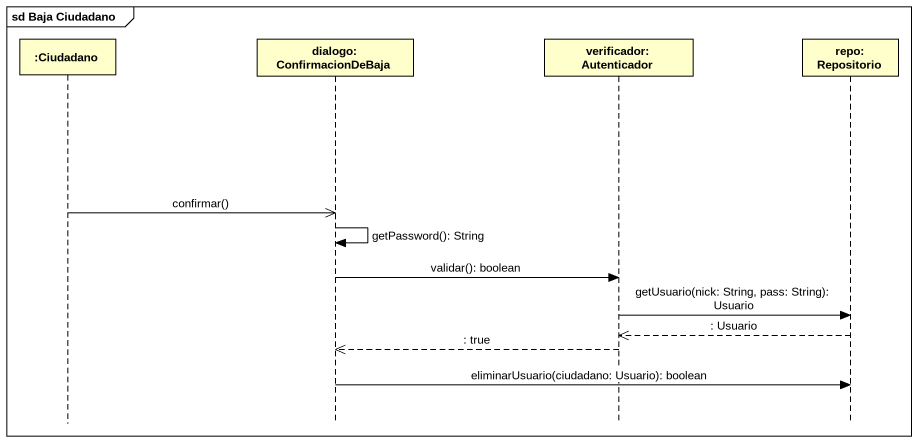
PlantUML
@startuml
mainframe sd Baja Ciudadano
hide footbox
participant ":Ciudadano" as Ciudadano
participant "dialogo: ConfirmacionDeBaja" as dialogo_ConfirmacionDeBaja
participant "verificador: Autenticador" as verificador_Autenticador
participant "repo: Repositorio" as repo_Repositorio

Ciudadano ->> dialogo_ConfirmacionDeBaja : confirmar()
dialogo_ConfirmacionDeBaja -> dialogo_ConfirmacionDeBaja : getPassword(): String
dialogo_ConfirmacionDeBaja -> verificador_Autenticador : validar(): boolean
verificador_Autenticador -> repo_Repositorio : getUsuario(nick: String, pass: String): Usuario
repo_Repositorio -->> verificador_Autenticador : : Usuario
verificador_Autenticador -->> dialogo_ConfirmacionDeBaja : : true
dialogo_ConfirmacionDeBaja -> repo_Repositorio : eliminarUsuario(ciudadano: Usuario): boolean
@enduml
